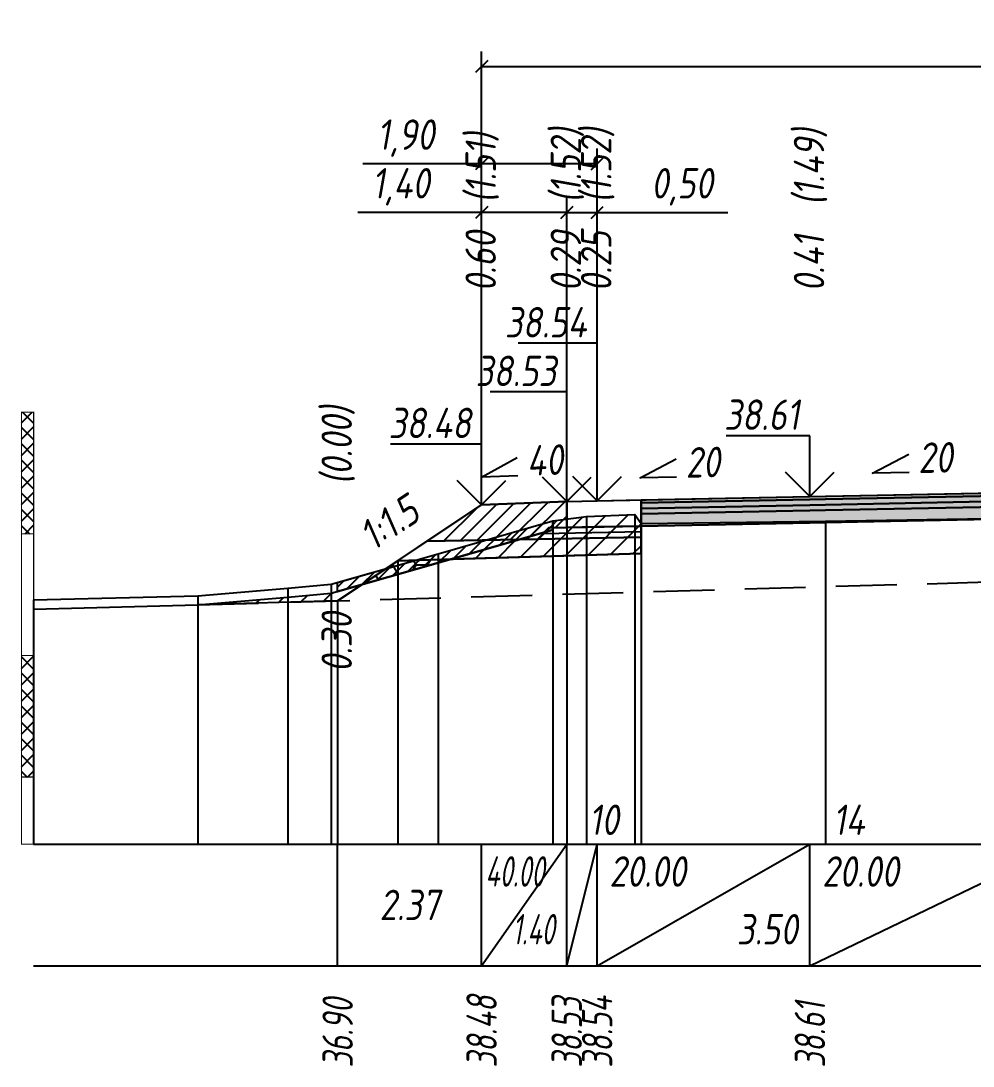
# Model space of a CAD drawing. Extents: x -717 to 1451, y -133302 to 233.
# Drawn here: x 78.9 to 157.3, y -90236.3 to -90150.3 of the extents above; entities that cross this region are included whole.
import ezdxf
from ezdxf.enums import TextEntityAlignment as Align

# ---------------------------------------------------------------- set-up
doc = ezdxf.new("R2010")
doc.units = 0
doc.linetypes.add('штриховая', pattern=[0.75, 0.5, -0.25])
for name, color, linetype in [('Интерполированный поперечник', 2, 'Continuous'), ('Код_514', 1, 'Continuous'), ('Контур_0', 7, 'Continuous'), ('Контур_2521', 7, 'Continuous'), ('Контур_2564', 7, 'Continuous'), ('Контур_2660', 7, 'Continuous'), ('Контур_2665', 7, 'Continuous'), ('Контур_400', 7, 'Continuous'), ('Контур_508', 7, 'Continuous'), ('Контур_512', 7, 'Continuous'), ('Контур_513', 7, 'Continuous'), ('Контур_818', 7, 'Continuous'), ('Красный поперечник', 1, 'Continuous'), ('Линейка абсолютных высот', 7, 'Continuous'), ('Объём_2501', 7, 'Continuous'), ('Объём_2564', 7, 'Continuous'), ('Объём_2650', 7, 'Continuous'), ('Объём_2660', 7, 'Continuous'), ('Объём_2661', 7, 'Continuous'), ('Объём_2665', 7, 'Continuous'), ('Объём_2666', 7, 'Continuous'), ('Объём_2667', 7, 'Continuous'), ('Объём_2668', 7, 'Continuous'), ('Объём_2669', 7, 'Continuous'), ('Объём_2675', 7, 'Continuous'), ('Объём_2753', 7, 'Continuous'), ('Откосы', 7, 'Continuous'), ('Отметки покрытия', 7, 'Continuous'), ('Рабочие отметки', 7, 'Continuous'), ('Рабочие отметки доп.', 7, 'Continuous'), ('Слои выравнивания', 7, 'Continuous'), ('Таблица', 7, 'Continuous'), ('Уклоны проезжей части', 7, 'Continuous'), ('Черный поперечник', 3, 'Continuous')]:
    doc.layers.add(name, color=color, linetype=linetype)
for name, color, linetype, true_color in [('Контур_2540', 2, 'Continuous', 0xffff00), ('Контур_2560', 2, 'Continuous', 0xffff00), ('Контур_2561', 7, 'Continuous', 0xff8040), ('Контур_2562', 3, 'Continuous', 0x00ff00), ('Контур_2563', 7, 'Continuous', 0xff8000), ('Контур_2570', 7, 'Continuous', 0x80ff00), ('Контур_2725', 7, 'Continuous', 0x323232), ('Контур_2736', 4, 'Continuous', 0x00ffff), ('Контур_2737', 4, 'Continuous', 0x00ffff), ('Контур_2738', 4, 'Continuous', 0x00ffff), ('Контур_2739', 4, 'Continuous', 0x00ffff), ('Контур_2741', 4, 'Continuous', 0x00ffff), ('Контур_2742', 4, 'Continuous', 0x00ffff), ('Контур_2743', 4, 'Continuous', 0x00ffff), ('Контур_2744', 7, 'Continuous', 0xa4ffff), ('Контур_2745', 7, 'Continuous', 0xa4ffff), ('Контур_2747', 4, 'Continuous', 0x00ffff), ('Контур_2748', 4, 'Continuous', 0x00ffff), ('Контур_2749', 4, 'Continuous', 0x00ffff), ('Контур_2750', 4, 'Continuous', 0x00ffff), ('Контур_2751', 4, 'Continuous', 0x00ffff), ('Контур_2752', 4, 'Continuous', 0x00ffff), ('Контур_2760', 7, 'Continuous', 0x323232), ('Контур_2761', 7, 'Continuous', 0x323232), ('Контур_2762', 7, 'Continuous', 0x323232), ('Контур_2763', 7, 'Continuous', 0x323232), ('Контур_402', 7, 'Continuous', 0xff6464), ('Контур_703', 4, 'Continuous', 0x00ffff), ('Контур_705', 4, 'Continuous', 0x00ffff), ('Контур_707', 4, 'Continuous', 0x00ffff), ('Контур_720', 131, 'Continuous', 0xaaffff), ('Объём_2500', 7, 'Continuous', 0xc0c0c0), ('Объём_2520', 7, 'Continuous', 0x80ffff), ('Объём_2540', 2, 'Continuous', 0xffff00), ('Объём_2560', 2, 'Continuous', 0xffff00), ('Объём_2561', 7, 'Continuous', 0xff8040), ('Объём_2562', 3, 'Continuous', 0x00ff00), ('Объём_2563', 7, 'Continuous', 0xff8000), ('Объём_2570', 7, 'Continuous', 0x80ff00), ('Объём_2600', 7, 'Continuous', 0x808000), ('Объём_2746', 2, 'Continuous', 0xffff00)]:
    doc.layers.add(name, color=color, linetype=linetype, true_color=true_color)
doc.styles.get("Standard").update_dxf_attribs({"font": 'txt', "height": 2.5})
doc.styles.add('М', font='romand.shx', dxfattribs={"width": 0.8, "oblique": 10, "height": 2.5})
doc.dimstyles.new('ISO-25', dxfattribs={"dimtxt": 2.5, "dimasz": 2.5, "dimexe": 1.25, "dimexo": 0.625, "dimtad": 1, "dimtxsty": 'Standard', "dimcen": 2.5, "dimadec": 0, "dimazin": 0, "dimtfac": 1, "dimtmove": 0, "dimatfit": 3, "dimfxl": 1, "dimarcsym": 0})
pattern_1 = [(45.0000013, (0, 0), (-0.67351924, 0.673519211), []), (135.0000003, (0, 0), (-0.673519222, -0.67351923), [])]

# ---------------------------------------------------------------- blocks, each defined once
blk = doc.blocks.new('_Oblique')
at = {"color": 0, "linetype": 'ByBlock', "lineweight": -2}
blk.add_line((-0.5, -0.5), (0.5, 0.5), dxfattribs=at)
blk = doc.blocks.new('*D1772')
at = {"color": 0, "lineweight": -2, "transparency": 16777216}
for p, q in [((116.84, -90189.544), (116.84, -90164.824)), ((123.84, -90189.264), (123.84, -90164.824)), ((116.84, -90166.074), (106.659, -90166.074)), ((123.84, -90166.074), (116.84, -90166.074))]:
    blk.add_line(p, q, dxfattribs=at)
at = {"layer": 'Defpoints', "color": 0, "transparency": 16777216}
for p in [(123.84, -90166.074), (123.84, -90189.889), (116.84, -90190.169)]:
    blk.add_point(p, dxfattribs=at)
at = {"color": 0, "lineweight": -2, "transparency": 16777216, "rotation": 180}
blk.add_blockref('_Oblique', (116.84, -90166.074), dxfattribs=at)
at = {"color": 0, "lineweight": -2, "transparency": 16777216}
blk.add_blockref('_Oblique', (123.84, -90166.074), dxfattribs=at)
at = {"color": 0, "transparency": 16777216, "insert": (110.199, -90163.961), "char_height": 2.5, "width": 8.75, "attachment_point": 5, "style": 'М'}
blk.add_mtext('1,40', dxfattribs=at)
blk = doc.blocks.new('*D1774')
at = {"color": 0, "lineweight": -2, "transparency": 16777216}
for p, q in [((123.84, -90189.264), (123.84, -90164.824)), ((126.34, -90189.214), (126.34, -90164.824)), ((123.84, -90166.074), (126.34, -90166.074)), ((126.34, -90166.074), (137.089, -90166.074))]:
    blk.add_line(p, q, dxfattribs=at)
at = {"layer": 'Defpoints', "color": 0, "transparency": 16777216}
for p in [(126.34, -90166.074), (123.84, -90189.889), (126.34, -90189.839)]:
    blk.add_point(p, dxfattribs=at)
at = {"color": 0, "lineweight": -2, "transparency": 16777216, "rotation": 180}
blk.add_blockref('_Oblique', (123.84, -90166.074), dxfattribs=at)
at = {"color": 0, "lineweight": -2, "transparency": 16777216}
blk.add_blockref('_Oblique', (126.34, -90166.074), dxfattribs=at)
at = {"color": 0, "transparency": 16777216, "insert": (133.327, -90163.961), "char_height": 2.5, "width": 9.16667, "attachment_point": 5, "style": 'М'}
blk.add_mtext('0,50', dxfattribs=at)
blk = doc.blocks.new('*D1777')
at = {"color": 0, "lineweight": -2, "transparency": 16777216}
for p, q in [((116.84, -90189.544), (116.84, -90160.824)), ((126.34, -90189.214), (126.34, -90160.824)), ((116.84, -90162.074), (107.067, -90162.074)), ((126.34, -90162.074), (116.84, -90162.074))]:
    blk.add_line(p, q, dxfattribs=at)
at = {"layer": 'Defpoints', "color": 0, "transparency": 16777216}
for p in [(126.34, -90162.074), (126.34, -90189.839), (116.84, -90190.169)]:
    blk.add_point(p, dxfattribs=at)
at = {"color": 0, "lineweight": -2, "transparency": 16777216, "rotation": 180}
blk.add_blockref('_Oblique', (116.84, -90162.074), dxfattribs=at)
at = {"color": 0, "lineweight": -2, "transparency": 16777216}
blk.add_blockref('_Oblique', (126.34, -90162.074), dxfattribs=at)
at = {"color": 0, "transparency": 16777216, "insert": (110.607, -90159.961), "char_height": 2.5, "width": 8.75, "attachment_point": 5, "style": 'М'}
blk.add_mtext('1,90', dxfattribs=at)
blk = doc.blocks.new('*D1778')
at = {"color": 0, "lineweight": -2, "transparency": 16777216}
for p, q in [((116.84, -90189.544), (116.84, -90152.824)), ((212.34, -90189.544), (212.34, -90152.824)), ((116.84, -90154.074), (212.34, -90154.074))]:
    blk.add_line(p, q, dxfattribs=at)
at = {"layer": 'Defpoints', "color": 0, "transparency": 16777216}
for p in [(212.34, -90154.074), (116.84, -90190.169), (212.34, -90190.169)]:
    blk.add_point(p, dxfattribs=at)
at = {"color": 0, "lineweight": -2, "transparency": 16777216, "rotation": 180}
blk.add_blockref('_Oblique', (116.84, -90154.074), dxfattribs=at)
at = {"color": 0, "lineweight": -2, "transparency": 16777216}
blk.add_blockref('_Oblique', (212.34, -90154.074), dxfattribs=at)
at = {"color": 0, "transparency": 16777216, "insert": (164.59, -90151.961), "char_height": 2.5, "width": 10.41667, "attachment_point": 5, "style": 'М'}
blk.add_mtext('19,10', dxfattribs=at)

msp = doc.modelspace()

# ---------------------------------------------------------------- hatches: boundary and pattern name
at = {"layer": 'Линейка абсолютных высот'}
h = msp.add_hatch(dxfattribs=at)
h.set_pattern_fill('ANSI37', scale=0.3, style=0)
h.set_pattern_definition(pattern_1)
h.paths.add_polyline_path([(80, -90192.49), (80, -90182.49), (79, -90182.49), (79, -90192.49)])
h = msp.add_hatch(dxfattribs=at)
h.set_pattern_fill('ANSI37', scale=0.3, style=0)
h.set_pattern_definition(pattern_1)
h.paths.add_polyline_path([(80, -90212.49), (80, -90202.49), (79, -90202.49), (79, -90212.49)])
at = {"layer": 'Объём_2563'}
h = msp.add_hatch(dxfattribs=at)
h.set_pattern_fill('ANSI31', color=256, scale=0.3)
h.paths.add_polyline_path([(116.84, -90190.107), (123.84, -90189.827), (123.84, -90191.977), (122.34, -90192.007), (121.422, -90192.925), (112.34, -90193.107)])
at = {"layer": 'Объём_2570'}
h = msp.add_hatch(dxfattribs=at)
h.set_pattern_fill('ANSI31', color=256, scale=0.2)
h.paths.add_polyline_path([(122.692, -90192.174), (113.253, -90194.88), (105, -90197.229), (105, -90196.479), (113.253, -90194.13), (122.692, -90191.424)])
at = {"layer": 'Объём_2600'}
h = msp.add_hatch(dxfattribs=at)
h.set_pattern_fill('ANSI31', color=6, scale=0.4)
h.paths.add_polyline_path([(129.946, -90191.652), (129.946, -90194.101), (114.339, -90194.569), (122.692, -90192.174), (122.692, -90191.424), (125.46, -90191.066), (129.445, -90190.903)])
h = msp.add_hatch(dxfattribs=at)
h.set_pattern_fill('HONEY', color=5, scale=0.3)
h.paths.add_polyline_path([(113.253, -90194.88), (107.017, -90196.655), (109.949, -90194.701), (114.339, -90194.569)])
h = msp.add_hatch(dxfattribs=at)
h.set_pattern_fill('ANSI31', color=6, scale=0.4)
h.paths.add_polyline_path([(105, -90198), (93.499, -90198.335), (100.912, -90197.708), (104.479, -90197.377), (107.017, -90196.655)])
at = {"layer": 'Слои выравнивания'}
for color, points in [(2, [(129.946, -90189.705), (143.84, -90189.427), (145.123, -90189.401), (163.478, -90189.034), (164.142, -90189.021), (164.142, -90189.271), (163.478, -90189.284), (145.123, -90189.651), (143.84, -90189.677), (129.946, -90189.955)]), (3, [(129.946, -90189.955), (143.84, -90189.677), (145.123, -90189.651), (163.478, -90189.284), (164.142, -90189.271), (164.142, -90189.721), (163.478, -90189.734), (145.123, -90190.101), (143.84, -90190.127), (129.946, -90190.405)]), (4, [(129.946, -90190.405), (143.84, -90190.127), (145.123, -90190.101), (163.478, -90189.734), (164.142, -90189.721), (164.142, -90190.171), (163.478, -90190.184), (145.123, -90190.551), (143.84, -90190.577), (129.946, -90190.855)]), (5, [(129.946, -90190.855), (143.84, -90190.577), (145.123, -90190.551), (163.478, -90190.184), (164.142, -90190.171), (164.142, -90191.171), (163.478, -90191.184), (145.123, -90191.551), (143.84, -90191.577), (129.946, -90191.855)])]:
    msp.add_hatch(color=color, dxfattribs=at).paths.add_polyline_path(points)

# ---------------------------------------------------------------- linework, layer by layer
at = {"layer": 'Интерполированный поперечник', "linetype": 'штриховая', "ltscale": 10, "flags": 128}
msp.add_lwpolyline([(93.499, -90198.335), (212.6, -90194.866)], dxfattribs=at)
at = {"layer": 'Код_514'}
for p, q in [((105, -90228), (105, -90218)), ((116.84, -90228), (116.84, -90218)), ((116.84, -90228), (123.84, -90218)), ((123.84, -90228), (123.84, -90218)), ((123.84, -90228), (126.34, -90218)), ((126.34, -90228), (126.34, -90218)), ((126.34, -90228), (143.84, -90218)), ((143.84, -90228), (143.84, -90218)), ((143.84, -90228), (164.59, -90218))]:
    msp.add_line(p, q, dxfattribs=at)
at = {"layer": 'Контур_0', "flags": 128}
for points in [[(126.34, -90191.927), (123.84, -90191.977), (123.84, -90189.827), (129.946, -90189.705), (129.946, -90191.855), (126.34, -90191.927), (126.34, -90191.927)], [(116.84, -90190.107), (105, -90198), (105, -90198), (105, -90198), (105, -90198), (105, -90198), (105, -90198), (105, -90198), (105, -90198), (105, -90198), (105, -90198), (105, -90198), (105, -90198), (105, -90198), (105, -90198), (105, -90198)], [(116.84, -90190.107), (105, -90198), (105, -90198), (105, -90198), (105, -90198), (105, -90198), (105, -90198), (105, -90198), (105, -90198), (105, -90198), (105, -90198), (105, -90198), (105, -90198), (105, -90198), (105, -90198), (105, -90198), (105, -90198), (105, -90198), (105, -90198), (105, -90198), (105, -90198), (105, -90198), (105, -90198), (105, -90198), (105, -90198), (105, -90198), (105, -90198), (105, -90198), (105, -90198), (105, -90198)], [(112.34, -90193.107), (121.422, -90192.925), (122.34, -90192.007), (123.84, -90191.977)], [(122.34, -90192.007), (129.946, -90191.855), (129.946, -90192.755), (121.422, -90192.925), (122.34, -90192.007), (122.34, -90192.007)]]:
    msp.add_lwpolyline(points, dxfattribs=at)
at = {"layer": 'Контур_2521', "color": 250, "flags": 128}
msp.add_lwpolyline([(121.881, -90192.466), (129.946, -90192.305)], dxfattribs=at)
at = {"layer": 'Контур_2540', "flags": 128}
msp.add_lwpolyline([(121.422, -90192.925), (129.946, -90192.755), (129.946, -90194.101), (109.949, -90194.701), (112.34, -90193.107), (121.422, -90192.925), (121.422, -90192.925)], dxfattribs=at)
at = {"layer": 'Контур_2560', "flags": 128}
msp.add_lwpolyline([(116.84, -90190.107), (116.84, -90190.107), (116.84, -90190.107), (123.84, -90189.827)], dxfattribs=at)
at = {"layer": 'Контур_2561', "flags": 128}
msp.add_lwpolyline([(123.84, -90189.827), (123.84, -90189.827), (116.84, -90190.107), (116.84, -90190.107), (123.84, -90189.827)], dxfattribs=at)
at = {"layer": 'Контур_2562', "flags": 128}
msp.add_lwpolyline([(116.84, -90190.107), (116.84, -90190.107), (116.84, -90190.107), (116.84, -90190.107), (116.84, -90190.107)], dxfattribs=at)
at = {"layer": 'Контур_2563', "flags": 128}
msp.add_lwpolyline([(116.84, -90190.107), (123.84, -90189.827), (123.84, -90191.977), (122.34, -90192.007), (121.422, -90192.925), (112.34, -90193.107), (116.84, -90190.107), (116.84, -90190.107)], dxfattribs=at)
at = {"layer": 'Контур_2564', "flags": 128}
msp.add_lwpolyline([(116.84, -90190.107), (123.84, -90189.827)], dxfattribs=at)
at = {"layer": 'Контур_2570', "flags": 128}
msp.add_lwpolyline([(80, -90198.675), (93.499, -90198.335), (100.912, -90197.708), (104.479, -90197.377), (104.479, -90197.377), (113.253, -90194.88), (122.692, -90192.174), (122.692, -90191.424), (125.46, -90191.066), (129.445, -90190.903), (129.946, -90191.652), (145.123, -90191.459), (163.478, -90191.158)], dxfattribs=at)
at = {"layer": 'Контур_2660', "flags": 128}
msp.add_lwpolyline([(109.949, -90194.701), (129.946, -90194.101)], dxfattribs=at)
at = {"layer": 'Контур_2665', "flags": 128}
msp.add_lwpolyline([(116.84, -90190.107), (116.84, -90190.107)], dxfattribs=at)
at = {"layer": 'Контур_2725', "flags": 128}
msp.add_lwpolyline([(129.946, -90191.855), (143.84, -90191.577), (145.123, -90191.551), (163.478, -90191.184), (164.142, -90191.171), (164.142, -90191.221), (164.59, -90191.212), (178.227, -90191.484), (178.227, -90191.434), (179.676, -90191.461), (185.34, -90191.579), (185.34, -90191.627), (196.417, -90191.848)], dxfattribs=at)
at = {"layer": 'Контур_2736', "flags": 128}
msp.add_lwpolyline([(116.84, -90190.107), (105, -90198)], dxfattribs=at)
at = {"layer": 'Контур_2737', "flags": 128}
msp.add_lwpolyline([(105, -90198), (105, -90198)], dxfattribs=at)
at = {"layer": 'Контур_2738', "flags": 128}
msp.add_lwpolyline([(105, -90198), (105, -90198)], dxfattribs=at)
at = {"layer": 'Контур_2739', "flags": 128}
msp.add_lwpolyline([(105, -90198), (105, -90198)], dxfattribs=at)
at = {"layer": 'Контур_2741', "flags": 128}
msp.add_lwpolyline([(105, -90198), (105, -90198)], dxfattribs=at)
at = {"layer": 'Контур_2742', "flags": 128}
msp.add_lwpolyline([(105, -90198), (105, -90198)], dxfattribs=at)
at = {"layer": 'Контур_2743', "flags": 128}
msp.add_lwpolyline([(105, -90198), (105, -90198)], dxfattribs=at)
at = {"layer": 'Контур_2744', "flags": 128}
msp.add_lwpolyline([(105, -90198), (105, -90198)], dxfattribs=at)
msp.add_lwpolyline([(105, -90198), (105, -90198)], dxfattribs=at)
msp.add_lwpolyline([(105, -90198), (105, -90198)], dxfattribs=at)
msp.add_lwpolyline([(105, -90198), (105, -90198)], dxfattribs=at)
msp.add_lwpolyline([(105, -90198), (105, -90198)], dxfattribs=at)
msp.add_lwpolyline([(105, -90198), (105, -90198)], dxfattribs=at)
at = {"layer": 'Контур_2745', "flags": 128}
msp.add_lwpolyline([(105, -90198), (105, -90198)], dxfattribs=at)
msp.add_lwpolyline([(105, -90198), (105, -90198)], dxfattribs=at)
msp.add_lwpolyline([(105, -90198), (105, -90198)], dxfattribs=at)
msp.add_lwpolyline([(105, -90198), (105, -90198)], dxfattribs=at)
msp.add_lwpolyline([(105, -90198), (105, -90198)], dxfattribs=at)
msp.add_lwpolyline([(105, -90198), (105, -90198)], dxfattribs=at)
at = {"layer": 'Контур_2747', "flags": 128}
msp.add_lwpolyline([(105, -90198), (105, -90198)], dxfattribs=at)
at = {"layer": 'Контур_2748', "flags": 128}
msp.add_lwpolyline([(105, -90198), (105, -90198)], dxfattribs=at)
at = {"layer": 'Контур_2749', "flags": 128}
msp.add_lwpolyline([(105, -90198), (105, -90198)], dxfattribs=at)
at = {"layer": 'Контур_2750', "flags": 128}
msp.add_lwpolyline([(105, -90198), (105, -90198)], dxfattribs=at)
at = {"layer": 'Контур_2751', "flags": 128}
msp.add_lwpolyline([(105, -90198), (105, -90198)], dxfattribs=at)
at = {"layer": 'Контур_2752', "flags": 128}
msp.add_lwpolyline([(105, -90198), (105, -90198)], dxfattribs=at)
at = {"layer": 'Контур_2760', "flags": 128}
msp.add_lwpolyline([(129.946, -90189.705), (143.84, -90189.427), (145.123, -90189.401), (163.478, -90189.034), (164.142, -90189.021), (164.59, -90189.012), (178.227, -90189.284), (179.676, -90189.313), (185.34, -90189.427), (196.417, -90189.648)], dxfattribs=at)
at = {"layer": 'Контур_2761', "flags": 128}
msp.add_lwpolyline([(129.946, -90189.955), (143.84, -90189.677), (145.123, -90189.651), (163.478, -90189.284), (164.142, -90189.271), (164.59, -90189.262), (178.227, -90189.534), (179.676, -90189.563), (185.34, -90189.677), (196.417, -90189.898)], dxfattribs=at)
at = {"layer": 'Контур_2762', "flags": 128}
msp.add_lwpolyline([(129.946, -90190.405), (143.84, -90190.127), (145.123, -90190.101), (163.478, -90189.734), (164.142, -90189.721), (164.59, -90189.712), (178.227, -90189.984), (179.676, -90190.013), (185.34, -90190.127), (196.417, -90190.348)], dxfattribs=at)
at = {"layer": 'Контур_2763', "flags": 128}
msp.add_lwpolyline([(129.946, -90190.855), (143.84, -90190.577), (145.123, -90190.551), (163.478, -90190.184), (164.142, -90190.171), (164.59, -90190.162), (178.227, -90190.434), (179.676, -90190.463), (185.34, -90190.577), (196.417, -90190.798)], dxfattribs=at)
at = {"layer": 'Контур_400', "flags": 128}
msp.add_lwpolyline([(123.84, -90189.827), (126.34, -90189.777), (126.34, -90189.777), (126.34, -90189.777), (126.34, -90189.777), (126.34, -90189.777), (126.34, -90189.777), (143.84, -90189.427), (164.59, -90189.012)], dxfattribs=at)
at = {"layer": 'Контур_402', "flags": 128}
msp.add_lwpolyline([(109.949, -90194.701), (129.946, -90194.101), (129.946, -90191.855), (164.142, -90191.171), (164.142, -90191.221), (164.59, -90191.212), (178.227, -90191.484), (178.227, -90191.434), (179.676, -90191.461), (185.34, -90191.579), (185.34, -90191.627), (196.417, -90191.848), (196.417, -90194.016), (218.598, -90194.682)], dxfattribs=at)
at = {"layer": 'Контур_508', "flags": 128}
msp.add_lwpolyline([(105, -90198), (109.949, -90194.701), (129.946, -90194.101), (129.946, -90191.855), (164.142, -90191.171), (164.142, -90191.221), (164.59, -90191.212), (178.227, -90191.484), (178.227, -90191.434), (179.676, -90191.461), (185.34, -90191.579), (185.34, -90191.627), (196.417, -90191.848), (196.417, -90194.016), (218.598, -90194.682), (218.598, -90195.48), (222.045, -90197.779), (222.348, -90197.779), (224.348, -90197.779), (224.651, -90197.779), (228.098, -90195.48), (228.098, -90194.279), (231.24, -90192.184)], dxfattribs=at)
at = {"layer": 'Контур_512', "flags": 128}
msp.add_lwpolyline([(105, -90198), (109.949, -90194.701), (129.946, -90194.101)], dxfattribs=at)
at = {"layer": 'Контур_513', "flags": 128}
msp.add_lwpolyline([(105, -90198), (109.949, -90194.701), (129.946, -90194.101), (129.946, -90191.855), (164.142, -90191.171), (164.142, -90191.221), (164.59, -90191.212), (178.227, -90191.484), (178.227, -90191.434), (179.676, -90191.461), (185.34, -90191.579), (185.34, -90191.627), (196.417, -90191.848), (196.417, -90194.016), (218.598, -90194.682), (218.598, -90195.48), (222.045, -90197.779), (222.348, -90197.779), (224.348, -90197.779), (224.651, -90197.779), (228.098, -90195.48), (228.098, -90194.279), (231.24, -90192.184)], dxfattribs=at)
at = {"layer": 'Контур_703', "flags": 128}
for points in [[(116.84, -90190.107), (105, -90198)], [(105, -90198), (105, -90198)]]:
    msp.add_lwpolyline(points, dxfattribs=at)
at = {"layer": 'Контур_705', "flags": 128}
msp.add_lwpolyline([(105, -90198), (105, -90198)], dxfattribs=at)
at = {"layer": 'Контур_707', "flags": 128}
msp.add_lwpolyline([(105, -90198), (105, -90198)], dxfattribs=at)
at = {"layer": 'Контур_720', "flags": 128}
msp.add_lwpolyline([(105, -90198), (105, -90198)], dxfattribs=at)
at = {"layer": 'Контур_818', "flags": 128}
msp.add_lwpolyline([(105, -90197.229), (113.253, -90194.88), (122.692, -90192.174), (122.692, -90191.424), (125.46, -90191.066), (129.445, -90190.903), (129.946, -90191.652), (145.123, -90191.459), (163.478, -90191.158)], dxfattribs=at)
at = {"layer": 'Красный поперечник'}
for p, q in [((143.84, -90189.427), (164.59, -90189.012)), ((116.84, -90190.107), (123.84, -90189.827)), ((123.84, -90189.827), (126.34, -90189.777)), ((126.34, -90189.777), (143.84, -90189.427)), ((105, -90198), (116.84, -90190.107)), ((129.946, -90194.101), (129.946, -90218)), ((109.949, -90194.701), (109.949, -90218)), ((105, -90198), (105, -90218))]:
    msp.add_line(p, q, dxfattribs=at)
at = {"layer": 'Линейка абсолютных высот', "color": 7, "const_width": 0.1, "flags": 128}
for points in [[(80, -90192.49), (80, -90182.49), (79, -90182.49), (79, -90192.49), (80, -90192.49)], [(80, -90202.49), (80, -90192.49), (79, -90192.49), (79, -90202.49), (80, -90202.49)], [(80, -90212.49), (80, -90202.49), (79, -90202.49), (79, -90212.49), (80, -90212.49)], [(80, -90218), (80, -90212.49), (79, -90212.49), (79, -90218), (80, -90218)]]:
    msp.add_lwpolyline(points, dxfattribs=at)
at = {"layer": 'Объём_2500', "flags": 128}
msp.add_lwpolyline([(126.34, -90191.927), (123.84, -90191.977), (123.84, -90189.827), (129.946, -90189.705), (129.946, -90191.855), (126.34, -90191.927), (126.34, -90191.927)], dxfattribs=at)
at = {"layer": 'Объём_2501', "flags": 128}
msp.add_lwpolyline([(123.84, -90189.827), (126.34, -90189.777), (126.34, -90189.777), (126.34, -90189.777), (126.34, -90189.777), (126.34, -90189.777), (126.34, -90189.777), (143.84, -90189.427), (164.59, -90189.012)], dxfattribs=at)
at = {"layer": 'Объём_2520', "color": 250, "flags": 128}
msp.add_lwpolyline([(122.34, -90192.007), (129.946, -90191.855), (129.946, -90192.755), (121.422, -90192.925), (122.34, -90192.007), (122.34, -90192.007)], dxfattribs=at)
at = {"layer": 'Объём_2540', "flags": 128}
msp.add_lwpolyline([(121.422, -90192.925), (129.946, -90192.755), (129.946, -90194.101), (109.949, -90194.701), (112.34, -90193.107), (121.422, -90192.925), (121.422, -90192.925)], dxfattribs=at)
at = {"layer": 'Объём_2560', "flags": 128}
msp.add_lwpolyline([(116.84, -90190.107), (116.84, -90190.107), (116.84, -90190.107), (123.84, -90189.827)], dxfattribs=at)
at = {"layer": 'Объём_2561', "flags": 128}
msp.add_lwpolyline([(123.84, -90189.827), (123.84, -90189.827), (116.84, -90190.107), (116.84, -90190.107), (123.84, -90189.827)], dxfattribs=at)
at = {"layer": 'Объём_2562', "flags": 128}
msp.add_lwpolyline([(116.84, -90190.107), (116.84, -90190.107), (116.84, -90190.107), (116.84, -90190.107), (116.84, -90190.107)], dxfattribs=at)
at = {"layer": 'Объём_2563', "color": 250, "flags": 128}
msp.add_lwpolyline([(116.84, -90190.107), (123.84, -90189.827), (123.84, -90191.977), (122.34, -90192.007), (121.422, -90192.925), (112.34, -90193.107), (116.84, -90190.107), (116.84, -90190.107)], dxfattribs=at)
at = {"layer": 'Объём_2564', "flags": 128}
msp.add_lwpolyline([(116.84, -90190.107), (123.84, -90189.827)], dxfattribs=at)
at = {"layer": 'Объём_2570', "flags": 128}
msp.add_lwpolyline([(122.692, -90192.174), (113.253, -90194.88), (105, -90197.229), (105, -90196.479), (113.253, -90194.13), (122.692, -90191.424), (122.692, -90192.174), (122.692, -90192.174)], dxfattribs=at)
at = {"layer": 'Объём_2600', "color": 5, "flags": 128}
msp.add_lwpolyline([(113.253, -90194.88), (107.017, -90196.655), (109.949, -90194.701), (114.339, -90194.569), (113.253, -90194.88), (113.253, -90194.88)], dxfattribs=at)
at = {"layer": 'Объём_2650', "color": 6, "flags": 128}
for points in [[(129.946, -90191.652), (129.946, -90194.101), (114.339, -90194.569), (122.692, -90192.174), (122.692, -90191.424), (125.46, -90191.066), (129.445, -90190.903), (129.946, -90191.652), (129.946, -90191.652)], [(105, -90198), (93.499, -90198.335), (100.912, -90197.708), (104.479, -90197.377), (107.017, -90196.655), (105, -90198), (105, -90198)]]:
    msp.add_lwpolyline(points, dxfattribs=at)
at = {"layer": 'Объём_2660', "flags": 128}
msp.add_lwpolyline([(109.949, -90194.701), (129.946, -90194.101)], dxfattribs=at)
at = {"layer": 'Объём_2661', "flags": 128}
msp.add_lwpolyline([(116.84, -90190.107), (105, -90198)], dxfattribs=at)
at = {"layer": 'Объём_2665', "flags": 128}
msp.add_lwpolyline([(116.84, -90190.107), (116.84, -90190.107)], dxfattribs=at)
at = {"layer": 'Объём_2666', "flags": 128}
msp.add_lwpolyline([(116.84, -90190.107), (105, -90198)], dxfattribs=at)
at = {"layer": 'Объём_2667', "flags": 128}
msp.add_lwpolyline([(105, -90198), (105, -90198)], dxfattribs=at)
msp.add_lwpolyline([(105, -90198), (105, -90198)], dxfattribs=at)
at = {"layer": 'Объём_2668', "flags": 128}
msp.add_lwpolyline([(105, -90198), (105, -90198)], dxfattribs=at)
msp.add_lwpolyline([(105, -90198), (105, -90198)], dxfattribs=at)
at = {"layer": 'Объём_2669', "flags": 128}
msp.add_lwpolyline([(105, -90198), (105, -90198)], dxfattribs=at)
msp.add_lwpolyline([(105, -90198), (105, -90198)], dxfattribs=at)
at = {"layer": 'Объём_2675', "flags": 128}
msp.add_lwpolyline([(105, -90198), (105, -90198)], dxfattribs=at)
msp.add_lwpolyline([(105, -90198), (105, -90198)], dxfattribs=at)
msp.add_lwpolyline([(105, -90198), (105, -90198)], dxfattribs=at)
msp.add_lwpolyline([(105, -90198), (105, -90198)], dxfattribs=at)
msp.add_lwpolyline([(105, -90198), (105, -90198)], dxfattribs=at)
msp.add_lwpolyline([(105, -90198), (105, -90198)], dxfattribs=at)
msp.add_lwpolyline([(105, -90198), (105, -90198)], dxfattribs=at)
msp.add_lwpolyline([(105, -90198), (105, -90198)], dxfattribs=at)
msp.add_lwpolyline([(105, -90198), (105, -90198)], dxfattribs=at)
msp.add_lwpolyline([(105, -90198), (105, -90198)], dxfattribs=at)
msp.add_lwpolyline([(105, -90198), (105, -90198)], dxfattribs=at)
msp.add_lwpolyline([(105, -90198), (105, -90198)], dxfattribs=at)
at = {"layer": 'Объём_2746', "flags": 128}
msp.add_lwpolyline([(122.692, -90192.174), (122.692, -90191.424), (125.46, -90191.066), (129.445, -90190.903), (129.946, -90191.652), (129.946, -90194.101), (114.339, -90194.569), (122.692, -90192.174), (122.692, -90192.174)], dxfattribs=at)
at = {"layer": 'Объём_2753', "flags": 128}
msp.add_lwpolyline([(129.946, -90189.705), (129.946, -90189.705)], dxfattribs=at)
at = {"layer": 'Откосы', "color": 1, "flags": 128}
for points in [[(119.816, -90187.712), (116.818, -90187.832), (119.756, -90186.214)], [(132.864, -90187.835), (129.865, -90187.895), (132.834, -90186.335)], [(151.989, -90187.452), (148.99, -90187.512), (151.959, -90185.953)]]:
    msp.add_lwpolyline(points, dxfattribs=at)
at = {"layer": 'Отметки покрытия', "color": 1}
for p, q in [((126.34, -90176.827), (119.84, -90176.827)), ((126.34, -90189.777), (126.34, -90176.827)), ((123.84, -90180.827), (117.54, -90180.827)), ((123.84, -90189.827), (123.84, -90180.827)), ((143.84, -90184.427), (136.94, -90184.427)), ((143.84, -90189.427), (143.84, -90184.427)), ((116.84, -90185.107), (109.34, -90185.107)), ((116.84, -90190.107), (116.84, -90185.107)), ((116.84, -90190.107), (114.84, -90188.107)), ((116.84, -90190.107), (118.84, -90188.107)), ((123.84, -90189.827), (121.84, -90187.827)), ((123.84, -90189.827), (125.84, -90187.827)), ((126.34, -90189.777), (124.34, -90187.777)), ((126.34, -90189.777), (128.34, -90187.777)), ((143.84, -90189.427), (141.84, -90187.427)), ((143.84, -90189.427), (145.84, -90187.427))]:
    msp.add_line(p, q, dxfattribs=at)
at = {"layer": 'Слои выравнивания'}
for p, q in [((123.84, -90189.827), (123.84, -90218)), ((129.946, -90189.705), (129.946, -90218))]:
    msp.add_line(p, q, dxfattribs=at)
at = {"layer": 'Слои выравнивания', "color": 2, "flags": 128}
msp.add_lwpolyline([(129.946, -90189.705), (143.84, -90189.427), (145.123, -90189.401), (163.478, -90189.034), (164.142, -90189.021), (164.142, -90189.271), (163.478, -90189.284), (145.123, -90189.651), (143.84, -90189.677), (129.946, -90189.955)], close=True, dxfattribs=at)
at = {"layer": 'Слои выравнивания', "color": 3, "flags": 128}
msp.add_lwpolyline([(129.946, -90189.955), (143.84, -90189.677), (145.123, -90189.651), (163.478, -90189.284), (164.142, -90189.271), (164.142, -90189.721), (163.478, -90189.734), (145.123, -90190.101), (143.84, -90190.127), (129.946, -90190.405)], close=True, dxfattribs=at)
at = {"layer": 'Слои выравнивания', "color": 4, "flags": 128}
msp.add_lwpolyline([(129.946, -90190.405), (143.84, -90190.127), (145.123, -90190.101), (163.478, -90189.734), (164.142, -90189.721), (164.142, -90190.171), (163.478, -90190.184), (145.123, -90190.551), (143.84, -90190.577), (129.946, -90190.855)], close=True, dxfattribs=at)
at = {"layer": 'Слои выравнивания', "color": 5, "flags": 128}
msp.add_lwpolyline([(129.946, -90190.855), (143.84, -90190.577), (145.123, -90190.551), (163.478, -90190.184), (164.142, -90190.171), (164.142, -90191.171), (163.478, -90191.184), (145.123, -90191.551), (143.84, -90191.577), (129.946, -90191.855)], close=True, dxfattribs=at)
at = {"layer": 'Таблица'}
for p, q in [((80, -90218), (256.24, -90218)), ((80, -90228), (256.24, -90228))]:
    msp.add_line(p, q, dxfattribs=at)
at = {"layer": 'Черный поперечник', "color": 7}
for p, q in [((122.692, -90191.424), (122.692, -90218)), ((125.46, -90191.066), (125.46, -90218)), ((129.445, -90190.903), (129.445, -90218)), ((129.946, -90191.652), (129.946, -90218)), ((145.123, -90191.459), (145.123, -90218)), ((113.253, -90194.13), (113.253, -90218)), ((104.479, -90196.627), (104.479, -90218)), ((93.499, -90197.585), (93.499, -90218)), ((100.912, -90196.958), (100.912, -90218)), ((80, -90197.925), (80, -90218))]:
    msp.add_line(p, q, dxfattribs=at)
at = {"layer": 'Черный поперечник', "flags": 128}
msp.add_lwpolyline([(80, -90197.925), (93.499, -90197.585), (100.912, -90196.958), (104.479, -90196.627), (113.253, -90194.13), (122.692, -90191.424), (125.46, -90191.066), (129.445, -90190.903), (129.946, -90191.652), (145.123, -90191.459), (163.478, -90191.158)], dxfattribs=at)

# ---------------------------------------------------------------- texts
at = {"layer": 'Код_514', "style": 'М', "oblique": 10}
for s, width, p in [('40.00', 0.6, (117.145, -90219)), ('20.00', 0.8, (127.34, -90219)), ('20.00', 0.8, (144.84, -90219))]:
    msp.add_text(s, height=2.5, dxfattribs=dict(at, width=width)).set_placement(p, align=Align.TOP_LEFT)
at = {"layer": 'Код_514', "style": 'М', "oblique": 10, "width": 0.8}
msp.add_text('2.37', height=2.5, dxfattribs=at).set_placement((110.92, -90223), align=Align.MIDDLE_CENTER)
at = {"layer": 'Код_514', "style": 'М', "oblique": 10}
for s, width, p in [('1.40', 0.6, (122.84, -90227)), ('3.50', 0.8, (142.84, -90227))]:
    msp.add_text(s, height=2.5, dxfattribs=dict(at, width=width)).set_placement(p, align=Align.BOTTOM_RIGHT)
at = {"layer": 'Код_514', "style": 'М', "oblique": 10, "width": 0.7}
for s, p in [('38.48', (116.84, -90236.382)), ('38.53', (123.84, -90236.382)), ('36.90', (105, -90236.382)), ('38.54', (126.34, -90236.382)), ('38.61', (143.84, -90236.382))]:
    msp.add_text(s, height=2.5, rotation=90, dxfattribs=at).set_placement(p, align=Align.MIDDLE_LEFT)
at = {"layer": 'Отметки покрытия', "color": 1, "style": 'М', "oblique": 10, "width": 0.8}
for s, p in [('38.54', (125.481, -90177.095)), ('38.53', (122.981, -90181.095)), ('38.48', (115.981, -90185.375)), ('38.61', (142.981, -90184.695))]:
    msp.add_text(s, height=2.5, dxfattribs=at).set_placement(p, align=Align.BOTTOM_RIGHT)
at = {"layer": 'Рабочие отметки', "color": 1, "style": 'М', "oblique": 10, "width": 0.8}
for s, p in [('0.60', (116.762, -90172.577)), ('0.29', (123.762, -90172.577)), ('0.25', (126.262, -90172.577)), ('0.41', (143.762, -90172.577))]:
    msp.add_text(s, height=2.5, rotation=90, dxfattribs=at).set_placement(p, align=Align.MIDDLE_LEFT)
msp.add_text('0.30', height=2.5, rotation=90, dxfattribs=at).set_placement((104.922, -90198.931), align=Align.MIDDLE_RIGHT)
at = {"layer": 'Рабочие отметки доп.', "color": 1, "style": 'М', "oblique": 10, "width": 0.8}
for s, p in [('(1.52)', (123.762, -90165.277)), ('(1.52)', (126.262, -90165.277)), ('(1.49)', (143.762, -90165.477)), ('(1.51)', (116.762, -90165.277)), ('(0.00)', (104.922, -90188.431))]:
    msp.add_text(s, height=2.5, rotation=90, dxfattribs=at).set_placement(p, align=Align.MIDDLE_LEFT)
at = {"layer": 'Слои выравнивания', "style": 'М', "oblique": 10, "width": 0.8}
for s, p in [('10', (126.893, -90218)), ('14', (147.044, -90218))]:
    msp.add_text(s, height=2.5, dxfattribs=at).set_placement(p, align=Align.BOTTOM_CENTER)
at = {"layer": 'Уклоны проезжей части', "color": 1, "style": 'М', "oblique": 10, "width": 0.8}
for s, rotation, p in [('40', 2.29061, (122.12, -90188.428)), ('20', 1.14576, (135.07, -90188.602)), ('20', 1.14576, (154.195, -90188.219)), ('1:1.5', 33.69007, (110.365, -90193.221))]:
    msp.add_text(s, height=2.5, rotation=rotation, dxfattribs=at).set_placement(p, align=Align.BOTTOM_CENTER)

# ---------------------------------------------------------------- dimensions: what is measured, and where the dimension line sits
at = {"color": 5}
dim = msp.add_linear_dim(base=(212.34, -90154.074), p1=(116.84, -90190.169), p2=(212.34, -90190.169), angle=180, dimstyle='ISO-25', override={"dimasz": 1, "dimlfac": 0.2, "dimzin": 0, "dimtxsty": 'М', "dimblk1": 'Oblique', "dimblk2": 'Oblique', "dimsah": 1}, dxfattribs=at)
dim.commit()
dim.dimension.update_dxf_attribs({"geometry": '*D1778', "text_midpoint": (164.59, -90151.961)})
for base, p1, p2, picture, middle in [((126.34, -90162.074), (116.84, -90190.169), (126.34, -90189.839), '*D1777', (110.607, -90162.074)), ((123.84, -90166.074), (116.84, -90190.169), (123.84, -90189.889), '*D1772', (110.199, -90166.074)), ((126.34, -90166.074), (123.84, -90189.889), (126.34, -90189.839), '*D1774', (133.327, -90166.074))]:
    dim = msp.add_linear_dim(base=base, p1=p1, p2=p2, angle=180, dimstyle='ISO-25', override={"dimasz": 1, "dimlfac": 0.2, "dimzin": 0, "dimtxsty": 'М', "dimblk1": 'Oblique', "dimblk2": 'Oblique', "dimsah": 1}, dxfattribs=at)
    dim.commit()
    dim.dimension.update_dxf_attribs({"geometry": picture, "text_midpoint": middle, "dimtype": 160})

doc.saveas('drawing.dxf')
